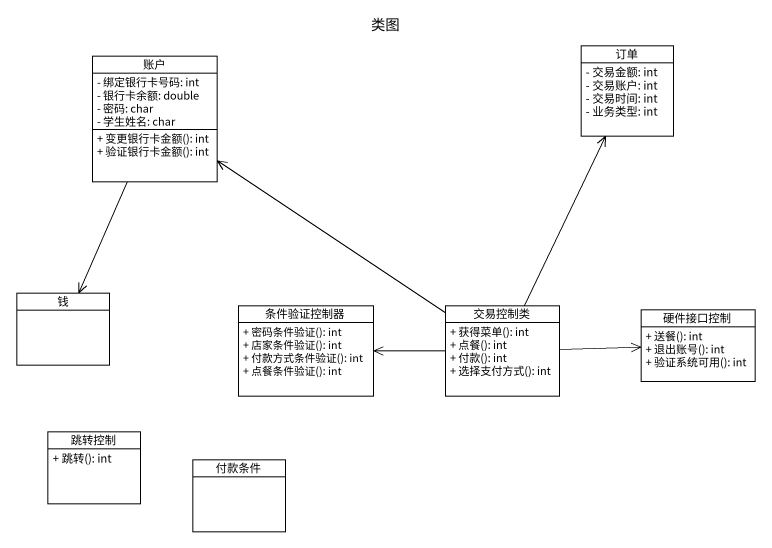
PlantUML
@startuml
title 类图
hide circle
hide empty members
skinparam classAttributeIconSize 0
class 账户 {
  - 绑定银行卡号码: int
  - 银行卡余额: double
  - 密码: char
  - 学生姓名: char
  + 变更银行卡金额(): int
  + 验证银行卡金额(): int
}
class 订单 {
  - 交易金额: int
  - 交易账户: int
  - 交易时间: int
  - 业务类型: int
}
class 钱
class 条件验证控制器 {
  + 密码条件验证(): int
  + 店家条件验证(): int
  + 付款方式条件验证(): int
  + 点餐条件验证(): int
}
class 交易控制类 {
  + 获得菜单(): int
  + 点餐(): int
  + 付款(): int
  + 选择支付方式(): int
}
class 硬件接口控制 {
  + 送餐(): int
  + 退出账号(): int
  + 验证系统可用(): int
}
class 跳转控制 {
  + 跳转(): int
}
class 付款条件
账户 --> 钱
交易控制类 -up-> 账户
交易控制类 -up-> 订单
交易控制类 -left-> 条件验证控制器
交易控制类 -right-> 硬件接口控制
@enduml
